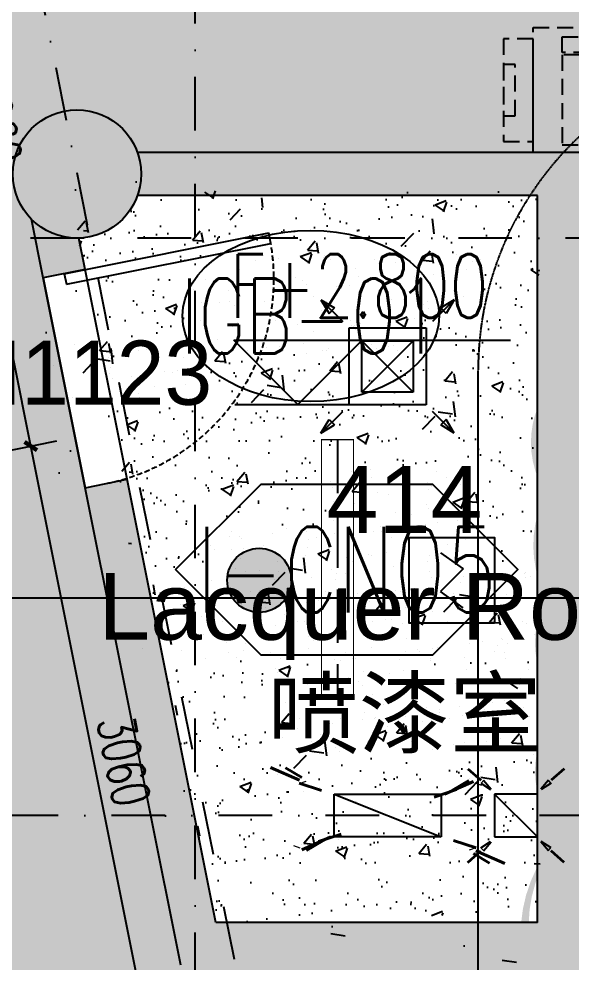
# Model space of a CAD drawing. Extents: x -354516 to 794396, y -401250 to -150594.
# Drawn here: x -30824 to -28238, y -333840 to -329425 of the extents above; entities that cross this region are included whole.
import ezdxf
from ezdxf.enums import TextEntityAlignment as Align

# ---------------------------------------------------------------- set-up
doc = ezdxf.new("R2010")
doc.units = 0
doc.header["$LTSCALE"] = 1000
doc.header["$MEASUREMENT"] = 0
for name, pattern in [('$0$HIDDEN', [0.375, 0.25, -0.125, 0, 0]), ('DASH', [0.35, 0.25, -0.1]), ('DASHDOT2', [0.5, 0.25, -0.125, 0, -0.125]), ('DOTE', [2.4200000000000004, 2, -0.2, 0.02, -0.2])]:
    doc.linetypes.add(name, pattern=pattern)
for name, color, linetype in [('0-吊顶', 6, 'Continuous'), ('0-吊顶材质', 251, 'Continuous'), ('0-吊顶边界', 36, 'Continuous'), ('0-房间名称', 2, 'Continuous'), ('0-灯具1', 40, 'Continuous'), ('0-灯具修改0109', 140, 'Continuous'), ('0-设备风口（修改）', 71, 'Continuous'), ('A-轴线1', 1, 'DOTE'), ('A标-索引', 3, 'Continuous'), ('BPM', 4, 'Continuous'), ('COLUMN', 2, 'Continuous'), ('DIM_ELEV', 3, 'Continuous'), ('LINE', 11, 'Continuous'), ('M-DUCT-S-DIFF', 6, 'DASH'), ('PUB_DIM', 3, 'Continuous'), ('PUB_HATCH', 8, 'Continuous'), ('PUB_TEXT', 7, 'Continuous'), ('S-PLT', 30, 'Continuous'), ('SN', 3, 'Continuous'), ('TWT_TEXT', 7, 'Continuous'), ('WALL', 2, 'Continuous'), ('Z-110', 110, 'Continuous'), ('Z-材料', 3, 'Continuous'), ('墙体', 7, 'Continuous'), ('家具1', 61, 'Continuous'), ('门图', 134, 'Continuous')]:
    doc.layers.add(name, color=color, linetype=linetype)
doc.layers.add('0-地面材质_material hatch', color=251, linetype='Continuous', transparency=0.3)
doc.styles.add('510p-04$0$Arial_2', font='arial.ttf', dxfattribs={"height": 6.392964071856287})
doc.styles.add('_TCH_DIM', font='SIMPLEX', dxfattribs={"bigfont": 'GBCBIG'})
doc.styles.add('DIM', font='SimSun.ttf', dxfattribs={"width": 0.7})
doc.styles.add('DIM_FONT', font='SIMPLEX', dxfattribs={"width": 0.7, "bigfont": 'GBCBIG'})
doc.styles.add('HZ', font='tjromans.shx', dxfattribs={"width": 0.7, "bigfont": 'tjhztxt.shx'})
doc.styles.add('romans', font='romans', dxfattribs={"width": 0.7})
doc.styles.add('Word-n', font='stylu.ttf')
doc.dimstyles.new('_TCH_ARCH&&50', dxfattribs={"dimscale": 0.5, "dimtxt": 350, "dimasz": 100, "dimexe": 250, "dimexo": 300, "dimgap": 100, "dimtad": 1, "dimdec": 0, "dimzin": 0, "dimdsep": 46, "dimtxsty": 'DIM_FONT', "dimblk": 'ARCHTICK', "dimcen": 0.09, "dimclrd": 3, "dimclre": 3, "dimclrt": 7, "dimazin": 2, "dimtfac": 1, "dimtdec": 0, "dimtix": 1, "dimtmove": 2, "dimatfit": 3, "dimfxl": 0, "dimtolj": 1, "dimtzin": 0, "dimarcsym": 0})
doc.dimstyles.new('DIM', dxfattribs={"dimtxt": 2.5, "dimasz": 1, "dimexe": 1, "dimexo": 1, "dimgap": 1, "dimtad": 1, "dimdec": 0, "dimzin": 0, "dimdsep": 46, "dimtxsty": 'DIM', "dimblk": 'ARCHTICK', "dimcen": 0, "dimclrd": 5, "dimclre": 5, "dimclrt": 35, "dimadec": 0, "dimazin": 0, "dimtfac": 0.5, "dimtdec": 0, "dimtix": 1, "dimtmove": 2, "dimatfit": 2, "dimldrblk": 'A', "dimfxl": 0, "dimtolj": 1, "dimtzin": 0, "dimlwd": -1, "dimlwe": -1, "dimarcsym": 0})
pattern_1 = [(49.99999999999999, (-498310856.1664237, -3090192758.000448), (537.9451369505651, -47.06410123694633), [56.25, -618.75]), (355, (-498310856.1664237, -3090192758.000448), (-104.06350020975, 564.1441002750089), [45, -495]), (100.45144446, (-498310811.337663, -3090192761.922456), (433.881635045334, 517.0799932264721), [47.80514399999993, -525.856583999999]), (46.18420000000002, (-498310856.1664237, -3090192608.000448), (800.4309980036793, -124.1394605948074), [84.37499999999987, -928.124999999999]), (96.63563549, (-498310789.463865, -3090192618.345428), (700.9964592556713, 730.5889505809129), [71.7077565, -788.7853199999998]), (351.1841639899999, (-498310856.1664237, -3090192608.000448), (700.9964587910798, 730.5889502024926), [67.5, -742.5000007499999]), (21, (-498310781.1664237, -3090192645.500448), (447.6802890888462, -301.9641679990041), [56.25, -618.75]), (326.0000000000001, (-498310781.1664237, -3090192645.500448), (182.4864989411863, 543.8625337851397), [45, -495]), (71.45144474, (-498310743.8597332, -3090192670.664129), (630.1667825474783, 241.8983646047654), [47.8051425, -525.856584]), (37.50000000000001, (-498310856.1664237, -3090192758.000448), (9.119891487968001, 249.6703903734836), [0, -488.9999999999999, 0, -502.5, 0, -496.875]), (7.499999999999999, (-498310856.1664237, -3090192758.000448), (197.3021530816115, 295.8087839117702), [0, -286.5, 0, -477.75, 0, -189.375]), (327.5, (-498311023.4164237, -3090192758.000448), (400.3668271293068, -16.91615380078482), [0, -187.5, 0, -585, 0, -776.25]), (317.5, (-498311098.4164237, -3090192758.000448), (437.3896270067897, 75.07873674923829), [0, -243.75, 0, -388.5, 0, -551.25])]

# ---------------------------------------------------------------- blocks, each defined once
blk = doc.blocks.new('TJ-FK3')
for p, q in [((0.5, 0.5000000000109139), (-0.5, 0.5000000000109139)), ((-0.5, 0.5000000000109139), (-0.5, -0.5000000000109139)), ((0.5, -0.5000000000109139), (0.5, 0.5000000000109139)), ((-0.5, -0.5000000000109139), (0.5, -0.5000000000109139))]:
    blk.add_line(p, q)
at = {"color": 95}
blk.add_line((-0.5, -0.5000000000109139), (0.5, 0.5000000000109139), dxfattribs=at)
at = {"color": 95, "style": 'romans'}
for height, rotation, text_generation_flag, width, p in [(0.654350400000001, 311.9912634688246, 4, 0.7999999999999938, (-0.946558161143912, 1.379098507117305)), (0.654350400000001, 48.00873653117544, 6, 0.7999999999999938, (0.946558161143912, 1.379098507117305)), (0.1337774737157268, 41.99126346882271, 4, 0.7999999999999959, (-0.8762879117875855, 0.7825028944571386)), (0.4436329971176255, 123.4898884080581, 6, 0.8000000000000188, (-0.9503797233537625, 0.7664512077863037)), (0.4436329971176255, 236.5101115919419, 4, 0.8000000000000188, (0.9503797233537625, 0.7664512077863037)), (0.1337774737157268, 318.0087365311772, 6, 0.7999999999999959, (0.8762879117875855, 0.7825028944571386)), (0.4436329971176305, 320.4926385295876, 4, 0.7999999999999909, (-0.7543717489952542, 0.9428834698555875)), (0.4436329971176305, 39.50736147041247, 6, 0.7999999999999909, (0.7543717489952542, 0.9428834698555875)), (0.4436329971176305, 219.5073614704124, 6, 0.7999999999999909, (-0.7543717489952542, -0.9428834698555875)), (0.4436329971176255, 56.51011159194187, 4, 0.8000000000000188, (-0.9503797233537625, -0.7664512077863037)), (0.4436329971176255, 303.4898884080581, 6, 0.8000000000000188, (0.9503797233537625, -0.7664512077863037)), (0.4436329971176305, 140.4926385295875, 4, 0.7999999999999909, (0.7543717489952542, -0.9428834698555875)), (0.1337774737157268, 138.0087365311773, 6, 0.7999999999999959, (-0.8762879117875855, -0.7825028944571386)), (0.1337774737157268, 221.9912634688228, 4, 0.7999999999999959, (0.8762879117875855, -0.7825028944571386)), (0.654350400000001, 228.0087365311754, 6, 0.7999999999999938, (-0.946558161143912, -1.379098507117305)), (0.654350400000001, 131.9912634688245, 4, 0.7999999999999938, (0.946558161143912, -1.379098507117305))]:
    blk.add_text('-', height=height, rotation=rotation, dxfattribs=dict(at, text_generation_flag=text_generation_flag, width=width)).set_placement(p)
blk = doc.blocks.new('TJ-FK1')
at = {"color": 95}
for p, q in [((-1.299264068719822, 1.299264068715274), (-1.034099025766409, 1.140165042943408)), ((-1.299264068710727, 1.299264068711636), (-0.8749999999990905, 0.875)), ((-1.299264068714365, 1.29926406872255), (-1.140165042942499, 1.034099025768228)), ((1.299264068710727, 1.299264068711636), (0.8749999999990905, 0.875)), ((1.299264068719822, 1.299264068715274), (1.034099025766409, 1.140165042943408)), ((1.299264068714365, 1.29926406872255), (1.140165042942499, 1.034099025768228)), ((-1.140165042943408, 1.03409902576459), (-1.034099025766409, 1.140165042943408)), ((1.140165042943408, 1.03409902576459), (1.034099025766409, 1.140165042943408)), ((-1.299264068710727, -1.299264068715274), (-0.8749999999990905, -0.875000000003638)), ((1.299264068710727, -1.299264068715274), (0.8749999999990905, -0.875000000003638)), ((-1.299264068714365, -1.299264068726188), (-1.140165042942499, -1.034099025771866)), ((-1.140165042943408, -1.034099025768228), (-1.034099025766409, -1.140165042947046)), ((1.140165042943408, -1.034099025768228), (1.034099025766409, -1.140165042947046)), ((1.299264068714365, -1.299264068726188), (1.140165042942499, -1.034099025771866)), ((-1.299264068719822, -1.299264068718912), (-1.034099025766409, -1.140165042947046)), ((1.299264068719822, -1.299264068718912), (1.034099025766409, -1.140165042947046))]:
    blk.add_line(p, q, dxfattribs=at)
for p, q in [((-0.75, 0.75), (0.7500000000004547, 0.75)), ((-0.75, -0.750000000003638), (-0.75, 0.75)), ((0.7500000000004547, 0.75), (0.7500000000009095, -0.75)), ((-0.5, -0.5), (-0.5, 0.5)), ((-0.5, 0.5), (0.5, 0.5)), ((0.5, 0.5), (0.5, -0.5)), ((0.5, -0.5), (-0.5, -0.5)), ((0.7500000000009095, -0.75), (-0.75, -0.750000000003638))]:
    blk.add_line(p, q)
at = {"color": 251}
for p, q in [((-0.5, -0.5), (0.5, 0.5)), ((0.5, -0.5), (-0.5, 0.5))]:
    blk.add_line(p, q, dxfattribs=at)
blk.add_point((0, 0))
blk = doc.blocks.new('$TwtSys$00000128')
h = blk.add_hatch(color=8)
h.dxf.hatch_style = 1
edge = h.paths.add_edge_path()
edge.add_arc((0, 0), 1, 0, 360)
blk.add_circle((0, 0, 9.999999999999692e-09), 1)
blk = doc.blocks.new('510p-04$0$material tag')
blk = doc.blocks.new('A$C21183209')
at = {"layer": '0-灯具1', "color": 3, "linetype": 'DASH'}
blk.add_line((0, 75), (1200, 75), dxfattribs=at)
at = {"layer": '0-灯具1', "const_width": 5}
blk.add_lwpolyline([(0, 0), (1200, 0), (1200, 150), (0, 150)], close=True, dxfattribs=at)
blk = doc.blocks.new('YG')
at = {"layer": 'BPM', "color": 6, "ltscale": 2}
for p, q in [((53.03300858906005, 328.0330085889436), (-53.03300858894363, 253.03300858906)), ((-53.03300858894363, 253.03300858906), (53.03300858906005, 146.9669914110564)), ((-53.03300858906005, 71.96699141105637), (53.03300858906005, 146.9669914110564))]:
    blk.add_line(p, q, dxfattribs=at)
at = {"layer": 'BPM'}
blk.add_lwpolyline([(-200, 0), (200, 0), (200, 400), (-200, 400)], close=True, dxfattribs=at)
blk = doc.blocks.new('_YZH')
at = {"color": 255}
blk.add_circle((0, 0), 0.5, dxfattribs=at)
at = {"layer": 'PUB_HATCH', "color": 250, "const_width": 0.5}
blk.add_lwpolyline([(-0.25, 0, 1), (0.25, 0, 1)], format="xyb", close=True, dxfattribs=at)
blk = doc.blocks.new('GRID')
at = {"layer": '墙体', "color": 250, "linetype": 'DASHDOT2', "lineweight": -3}
for p, q in [((6675.22215533477, 78431.95526751818), (23393.54561971379, -5159.66205437691)), ((11936.38350671661, 36586.54070517188), (11936.38350671661, 72586.54070517188)), ((107436.3835067166, 54586.54070517188), (-19063.61649328339, 54586.54070517188)), ((57305.26613675383, 51886.54070517188), (-19063.61649328339, 51886.54070517182))]:
    blk.add_line(p, q, dxfattribs=at)
blk = doc.blocks.new('TL-01')
at = {"layer": 'Z-材料'}
blk.add_lwpolyline([(-8, 0), (-4, 4), (4, 4), (8, 0), (4, -4), (-4, -4)], close=True, dxfattribs=at)
at = {"layer": 'Z-材料', "color": 6, "style": 'HZ', "width": 0.7}
blk.add_attdef('A', text='', height=4.5, dxfattribs=at).set_placement((0, 0), align=Align.MIDDLE_CENTER)
blk = doc.blocks.new('_ArchTick')
at = {"color": 0, "linetype": 'ByBlock', "const_width": 0.4}
blk.add_lwpolyline([(-0.5, -0.5), (0.5, 0.5)], dxfattribs=at)
blk = doc.blocks.new('*D363')
at = {"layer": 'Defpoints', "color": 0}
for p in [(-30768.23975252044, -331422.3340127709), (-31198.10318571804, -331508.3053548761), (-30598.10410640719, -334508.3476693517)]:
    blk.add_point(p, dxfattribs=at)
at = {"layer": 'PUB_DIM', "color": 3, "lineweight": -2}
for p, q in [((-31051.01599589162, -331478.8883769727), (-30645.66709433177, -331397.819864518)), ((-30168.2406732096, -334422.3763272464), (-30768.23975252044, -331422.3340127709)), ((-30451.01691658077, -334478.9306914483), (-30045.66801502093, -334397.8621789936))]:
    blk.add_line(p, q, dxfattribs=at)
at = {"layer": 'PUB_DIM', "color": 3, "lineweight": -2, "xscale": 50, "yscale": 50, "zscale": 50}
for p, rotation in [((-30768.23975252044, -331422.3340127709), 101.3097601559063), ((-30168.2406732096, -334422.3763272464), 281.3097601559064)]:
    blk.add_blockref('_ArchTick', p, dxfattribs=dict(at, rotation=rotation))
at = {"layer": 'PUB_DIM', "color": 7, "insert": (-30333.41028885743, -332895.3896069305), "char_height": 175, "attachment_point": 5, "rotation": 281.30976015590636, "style": 'DIM_FONT'}
blk.add_mtext('\\A1;3060', dxfattribs=at)
blk = doc.blocks.new('*D364')
at = {"layer": 'Defpoints', "color": 0}
for p in [(-31368.23607655014, -328422.3054749168), (-31798.09950974766, -328508.2768170221), (-31198.10318571804, -331508.3053548761)]:
    blk.add_point(p, dxfattribs=at)
at = {"layer": 'PUB_DIM', "color": 3, "lineweight": -2}
for p, q in [((-31651.01231992124, -328478.8598391187), (-31245.66341836147, -328397.791326664)), ((-30768.2397525205, -331422.3340127709), (-31368.23607655014, -328422.3054749168)), ((-31051.01599589162, -331478.8883769727), (-30645.66709433183, -331397.819864518))]:
    blk.add_line(p, q, dxfattribs=at)
at = {"layer": 'PUB_DIM', "color": 3, "lineweight": -2, "xscale": 50, "yscale": 50, "zscale": 50}
for p, rotation in [((-31368.23607655014, -328422.3054749168), 101.3097601559063), ((-30768.2397525205, -331422.3340127709), 281.3097601559064)]:
    blk.add_blockref('_ArchTick', p, dxfattribs=dict(at, rotation=rotation))
at = {"layer": 'PUB_DIM', "color": 7, "insert": (-30933.40799052773, -329895.3541807657), "char_height": 175, "attachment_point": 5, "rotation": 281.30976015590636, "style": 'DIM_FONT'}
blk.add_mtext('\\A1;3060', dxfattribs=at)
blk = doc.blocks.new('A')
at = {"color": 134}
for p, q in [((-1.435067392276323, 1.147654099946521), (-1.089590771724032, 1.437450103912849)), ((-1.089590771724032, 1.437450103912849), (0, 0)), ((-1.435067392276323, 1.147654099946521), (-0.3688396396728422, 0)), ((-0.3688396396728422, 3.638e-12), (-2.127066897330223, 0)), ((-1.435067392276323, -1.147654099946521), (-0.3688396396728422, 0)), ((-1.089590771724032, -1.437450103912849), (0, 0)), ((-1.435067392276323, -1.147654099946521), (-1.089590771724032, -1.437450103912849))]:
    blk.add_line(p, q, dxfattribs=at)
for points in [[(-1.435067392276323, 1.147654099946521), (-1.089590771724032, 1.437450103912849), (-0.3688396396728422, 0), (0, 0)], [(-1.435067392276323, -1.147654099946521), (-1.089590771724032, -1.437450103912849), (-0.3688396396728422, 0), (0, 0)]]:
    blk.add_solid(points, dxfattribs=at)
blk = doc.blocks.new('rttryyy')
at = {"layer": '家具1', "color": 137, "linetype": '$0$HIDDEN', "ltscale": 0.3}
for points in [[(15860.0000000608, -373434.9999980921), (15860.0000000608, -372849.9999980921), (16500.0000000608, -372849.9999980921), (16500.0000000608, -373434.9999980921)], [(15860.0000000608, -373382.4999980921), (15860.0000000608, -372902.4999980921), (15720.5000000608, -372902.4999980921), (15720.5000000608, -373382.4999980921)], [(15995.08861023307, -372966.8322879666), (15995.08861023307, -372893.6012812847), (16123.65643173576, -372893.6012812847), (16123.65643173576, -372966.8322879666)], [(16415.08861023307, -373398.0959286088), (16415.08861023307, -372978.0959286088), (15995.08861023307, -372978.0959286088), (15995.08861023307, -373398.0959286088)], [(15720.5000000608, -373022.4999980921), (15720.5000000608, -373262.4999980921), (15775.86445957542, -373262.4999980921), (15775.86445957542, -373022.4999980921)]]:
    blk.add_lwpolyline(points, close=True, dxfattribs=at)
blk = doc.blocks.new('TL-02')
at = {"layer": 'SN'}
blk.add_ellipse((0, 0), major_axis=(-6, 0), ratio=0.6666666666666666, dxfattribs=at)
at = {"layer": 'SN', "color": 6, "style": 'HZ', "width": 0.7}
blk.add_attdef('A', text='', height=4.5, dxfattribs=at).set_placement((0, 0), align=Align.MIDDLE_CENTER)

msp = doc.modelspace()

# ---------------------------------------------------------------- hatches: boundary and pattern name
at = {"layer": '0-吊顶材质'}
h = msp.add_hatch(dxfattribs=at)
h.set_pattern_fill('AR-SAND', color=256, scale=112.5)
h.set_pattern_definition([(37.50000000000001, (0, 0), (-7.086752787330918, 216.7676740139804), [0, -171, 0, -191.25, 0, -182.8125]), (7.499999999999999, (0, 0), (199.0998793426193, 317.4914323383458), [0, -92.25, 0, -154.125, 0, -59.0625]), (327.5, (-138.375, 0), (350.3409594470432, 0.636643522908556), [0, -56.25, 0, -202.5, 0, -264.375]), (317.5, (-138.375, 0), (338.189243014383, 98.73850105510306), [0, -28.125, 0, -132.75, 0, -151.875])])
h.paths.add_polyline_path([(-28400.00971516469, -330249.9999980914), (-28400.00971516526, -333649.9924459127), (-29903.08652792652, -333649.9924459126), (-30543.04423201859, -330449.8621131777), (-30493.24592340746, -330444.1625818316), (-30436.82614319331, -330426.9530352297), (-30397.6474426479, -330407.1622271168), (-30363.20290599973, -330383.0305061413), (-30334.7140839966, -330356.7038468787), (-30309.88281364014, -330326.9520368259), (-30288.07357924428, -330292.3711503624), (-30269.29611430218, -330249.9999980914)])
at = {"layer": '0-地面材质_material hatch'}
h = msp.add_hatch(dxfattribs=at)
h.set_pattern_fill('AR-CONC', color=256, scale=75)
h.set_pattern_definition(pattern_1)
h.paths.add_polyline_path([(-16522.9492671618, -329544.5703533968), (-16508.88730644155, -329344.5703533911), (-15889.33144154364, -329344.5703531178), (-15889.33144132053, -328866.2213415501), (-22327.58762476406, -318465.2371497475), (-34004.67683461867, -317221.173760923), (-35181.37360451183, -317456.5131149613), (-34961.10345736704, -318557.8638506256), (-34470.80435011349, -318459.8040104233), (-34058.96045551262, -320519.0234270417), (-33960.90238950215, -320499.4118142449), (-33713.91143635473, -321734.3665986382), (-33811.96950153074, -321753.978211435), (-33458.96045604906, -323519.0234270417), (-33360.90239576063, -323499.4118156754), (-33113.91143909655, -324734.3665995919), (-33211.96950701437, -324753.9782128655), (-32258.96046224795, -329519.0234284722), (-32160.90240189991, -329499.4118171059), (-32050.88012877665, -330049.523182901), (-26799.99999991198, -330049.5220709168), (-26799.99999991198, -329358.3200573308), (-18008.88730644155, -329344.5703540525), (-18022.94926716186, -329544.5703540593)])
h = msp.add_hatch(dxfattribs=at)
h.set_pattern_fill('ANSI35', color=256, scale=1200)
h.set_pattern_definition([(45, (-498310856.1664237, -3090192758.000448), (-212.1320343559642, 212.1320343559643), []), (45, (-498310644.0343897, -3090192758.000448), (-212.1320343559642, 212.1320343559643), [375, -75, 0, -75])])
edge = h.paths.add_edge_path()
edge.add_line((-23530.90999660454, -372649.3737750374), (-19901.51054892502, -372650.6128435456))
edge.add_line((-19901.51054892502, -372650.6128435456), (-19901.51054892502, -369049.5400500618))
edge.add_line((-19901.51054892502, -369049.5400500618), (-23028.54104319773, -369049.5400500618))
edge.add_line((-23028.54104319773, -369049.5400500618), (-23628.54067108593, -366049.5419106804))
edge.add_line((-23628.54067108593, -366049.5419106804), (-19898.51838461123, -366049.5419106804))
edge.add_line((-19898.51838461123, -366049.5419106804), (-19898.51895627937, -365850.7338047348))
edge.add_line((-19898.51895627937, -365850.7338047348), (-19800.01475254259, -365850.7332382523))
edge.add_line((-19800.01475254259, -365850.7332382523), (-19800.02050349674, -364850.7332382523))
edge.add_line((-19800.02050349674, -364850.7332382523), (-19900.02050349674, -364850.7338133179))
edge.add_line((-19900.02050349674, -364850.7338133179), (-19900.0245362278, -364149.50090793))
edge.add_line((-19900.0245362278, -364149.50090793), (-23946.34214905996, -364158.4515388362))
edge.add_line((-23946.34214905996, -364158.4515388362), (-28932.10526835918, -338750.0049679279))
edge.add_line((-28932.10526835918, -338750.0049679279), (-27565.00989464483, -338749.5115061127))
edge.add_line((-27565.00989464483, -338749.5115061127), (-27565.00971511564, -338550.7228551232))
edge.add_line((-27565.00971511564, -338550.7228551232), (-27365.00971511126, -338550.7228551215))
edge.add_line((-27365.00971511126, -338550.7228551215), (-27365.00971505166, -337550.7228551215))
edge.add_line((-27365.00971505166, -337550.7228551215), (-27565.00971505604, -337550.7228551232))
edge.add_line((-27565.00971505604, -337550.7228551232), (-27565.00971505604, -336849.9999962174))
edge.add_line((-27565.00971505604, -336849.9999962174), (-28949.23572812042, -336849.9999962174))
edge.add_arc((-28949.2357280568, -336749.9999964558), 99.99999976158142, 90.0000000364521, 269.99999996354785, ccw=False)
edge.add_line((-28949.23572812042, -336649.9999966942), (-28400.00971516145, -336649.9999964139))
edge.add_line((-28400.00971516145, -336649.9999964139), (-28400.00971516145, -333849.9924456975))
edge.add_line((-28400.00971516145, -333849.9924456975), (-30068.54614970646, -333849.5145187699))
edge.add_line((-30068.54614970646, -333849.5145187699), (-30828.54441688023, -330049.523182901))
edge.add_line((-30828.54441688023, -330049.523182901), (-32050.88012877665, -330049.523182901))
edge.add_line((-32050.88012877665, -330049.523182901), (-31913.91144523583, -330734.3666010224))
edge.add_line((-31913.91144523583, -330734.3666010224), (-32011.97848043404, -330753.9800076805))
edge.add_line((-32011.97848043404, -330753.9800076805), (-31658.96944264136, -332519.0252237641))
edge.add_line((-31658.96944264136, -332519.0252237641), (-31560.91137102804, -332499.4136104904))
edge.add_line((-31560.91137102804, -332499.4136104904), (-31313.92041996679, -333734.3683948838))
edge.add_line((-31313.92041996679, -333734.3683948838), (-31411.97848108969, -333753.9800072037))
edge.add_line((-31411.97848108969, -333753.9800072037), (-31058.96944305859, -335519.0252247177))
edge.add_line((-31058.96944305859, -335519.0252247177), (-30960.91138282976, -335499.4136128746))
edge.add_line((-30960.91138282976, -335499.4136128746), (-30713.92042616568, -336734.3683967911))
edge.add_line((-30713.92042616568, -336734.3683967911), (-30811.96913448534, -336753.9800086342))
edge.add_line((-30811.96913448534, -336753.9800086342), (-30458.96008912287, -338519.0252237641))
edge.add_line((-30458.96008912287, -338519.0252237641), (-30360.90202305279, -338499.4136114441))
edge.add_line((-30360.90202305279, -338499.4136114441), (-30113.9110663887, -339734.3683953606))
edge.add_line((-30113.9110663887, -339734.3683953606), (-30211.9691275712, -339753.9800072037))
edge.add_line((-30211.9691275712, -339753.9800072037), (-29858.96008942089, -341519.0252251946))
edge.add_line((-29858.96008942089, -341519.0252251946), (-29760.90202376805, -341499.413611921))
edge.add_line((-29760.90202376805, -341499.413611921), (-29513.91107264719, -342734.3683967911))
edge.add_line((-29513.91107264719, -342734.3683967911), (-29611.96912488899, -342753.9800067269))
edge.add_line((-29611.96912488899, -342753.9800067269), (-28658.9600959178, -347519.0252251946))
edge.add_line((-28658.9600959178, -347519.0252251946), (-28560.90202990732, -347499.4136133515))
edge.add_line((-28560.90202990732, -347499.4136133515), (-28313.91107878647, -348734.3683982216))
edge.add_line((-28313.91107878647, -348734.3683982216), (-28411.96912691555, -348753.9800076805))
edge.add_line((-28411.96912691555, -348753.9800076805), (-28058.96008912287, -350519.0252237641))
edge.add_line((-28058.96008912287, -350519.0252237641), (-27960.90202305279, -350499.4136114441))
edge.add_line((-27960.90202305279, -350499.4136114441), (-27713.9110663887, -351734.3683953606))
edge.add_line((-27713.9110663887, -351734.3683953606), (-27811.9691275712, -351753.9800072037))
edge.add_line((-27811.9691275712, -351753.9800072037), (-27458.9600895401, -353519.0252247177))
edge.add_line((-27458.9600895401, -353519.0252247177), (-27360.90202382765, -353499.413611921))
edge.add_line((-27360.90202382765, -353499.413611921), (-27113.9110727664, -354734.3683963143))
edge.add_line((-27113.9110727664, -354734.3683963143), (-27211.96912488899, -354753.9800067269))
edge.add_line((-27211.96912488899, -354753.9800067269), (-26258.96009579859, -359519.0252256714))
edge.add_line((-26258.96009579859, -359519.0252256714), (-26160.90203545056, -359499.4136143051))
edge.add_line((-26160.90203545056, -359499.4136143051), (-25913.91107878647, -360734.3683982216))
edge.add_line((-25913.91107878647, -360734.3683982216), (-26011.96909532509, -360753.9800010048))
edge.add_line((-26011.96909532509, -360753.9800010048), (-25058.96006605587, -365519.025220903))
edge.add_line((-25058.96006605587, -365519.025220903), (-24960.90200046263, -365499.4136076294))
edge.add_line((-24960.90200046263, -365499.4136076294), (-24713.91104934178, -366734.3683924996))
edge.add_line((-24713.91104934178, -366734.3683924996), (-24811.96913436613, -366753.9800091111))
edge.add_line((-24811.96913436613, -366753.9800091111), (-24458.96008912287, -368519.0252237641))
edge.add_line((-24458.96008912287, -368519.0252237641), (-24360.90201750956, -368499.4136104904))
edge.add_line((-24360.90201750956, -368499.4136104904), (-24113.9110663887, -369734.3683953606))
edge.add_line((-24113.9110663887, -369734.3683953606), (-24211.96913508139, -369753.9800086342))
edge.add_line((-24211.96913508139, -369753.9800086342), (-23858.96008942089, -371519.0252251946))
edge.add_line((-23858.96008942089, -371519.0252251946), (-23760.90202376805, -371499.413611921))
edge.add_line((-23760.90202376805, -371499.413611921), (-23530.90999660454, -372649.3737750374))
h = msp.add_hatch(dxfattribs=at)
h.set_pattern_fill('AR-CONC', color=256, scale=75)
h.set_pattern_definition(pattern_1)
h.paths.add_polyline_path([(-29903.08652791939, -333649.9924459778), (-30317.50786175726, -331577.6644272648), (-30512.91930634554, -331616.7425418012), (-30710.42629182879, -330636.4400062786), (-30513.60385485655, -330597.0797233538), (-30583.0205299016, -330249.9999981247), (-28400.00971516496, -330249.9999981246), (-28400.00971516496, -333649.9924459777)])
at = {"layer": 'WALL'}
h = msp.add_hatch(color=250, dxfattribs=at)
h.dxf.hatch_style = 1
h.paths.add_polyline_path([(-26799.99999990166, -329444.5703551509), (-24199.99999990355, -329444.5703551509), (-24199.99999990355, -330049.9999975631), (-26799.99999990166, -330049.9999975631)], flags=16)
h.paths.add_polyline_path([(-27000.12113721833, -330249.9999981091), (-28200.00971518942, -330249.999998092), (-28200.00971518889, -330999.9999979862), (-27000.1211372178, -330999.9999980033)], flags=16)
h.paths.add_polyline_path([(-26349.99999991934, -336649.9999961526), (-26349.99999991966, -336749.9999970013), (-26799.99999991964, -336749.9999970012), (-26799.99999991965, -336649.9999961526), (-28200.00971516479, -336649.9999961526), (-28200.00971516479, -334049.9924455622), (-26900.00971513998, -334049.9924455622), (-26900.00971513998, -333849.9924455622), (-28200.00971519134, -333849.9924455615), (-28200.00971518984, -331099.9999979874), (-26900.12113721525, -331099.9999980024), (-26900.12113721581, -330249.9999962713), (-21499.99999993909, -330249.9999963727), (-21499.99999993909, -330049.999996373), (-23999.99999990242, -330049.999997475), (-23999.99999990241, -329450.0000012243), (-20499.99999993918, -329450.0000012243), (-20500.00467666291, -329344.5703551505), (-27000.00971514, -329344.5703551506), (-27000.00971513998, -330049.999998092), (-30269.2961139657, -330049.999998092), (-30259.48247558499, -330084.0283354758), (-30252.13882660866, -330149.9999976158), (-30255.2544084859, -330193.1235674577), (-30269.29611430217, -330249.9999980914), (-28400.00971516526, -330249.9999980914), (-28400.00971516526, -333649.9924459129), (-29903.08652792652, -333649.9924459126), (-30317.15752822901, -331579.4162816296), (-30513.97513592121, -331615.131771575), (-30067.05074309015, -333849.9924459134), (-28400.00971515771, -333849.9924459134), (-28400.00971515771, -336649.9999963684), (-28949.23572817758, -336649.9999963699), (-28933.3124464906, -336722.8176209836), (-28934.21334972106, -336785.726583684), (-28949.23572813175, -336849.9999963699), (-25249.99999991942, -336849.9999955965), (-25249.99999991942, -336649.9999961525)])
h = msp.add_hatch(color=250, dxfattribs=at)
h.dxf.hatch_style = 1
h.paths.add_polyline_path([(-30543.04423201859, -330449.8621131777, -0.2072310791741752), (-30764.61781360059, -330361.7845109469), (-30709.72079566536, -330636.2989220523), (-30513.6038548901, -330597.0797234254)])

# ---------------------------------------------------------------- linework, layer by layer
at = {"layer": '0-吊顶', "linetype": 'DASH', "ltscale": 0.01}
msp.add_lwpolyline([(-27176.72838091719, -329567.9421696984), (-24837.35464793313, -329567.9421696984, -0.414213562373095), (-23337.35464793313, -331067.9421696984), (-23337.35464793313, -335775.2534647309, -0.414213562373095), (-24837.35464793313, -337275.2534647309), (-27176.72838091719, -337275.2534647309, -0.414213562373095), (-28676.72838091719, -335775.2534647309), (-28676.72838091719, -331067.9421696984, -0.414213562373095)], format="xyb", close=True, dxfattribs=at)
at = {"layer": '0-吊顶边界', "color": 250}
msp.add_lwpolyline([(-30709.72079566537, -330636.2989220523), (-30513.62480252992, -331616.8836259292), (-30317.50786175458, -331577.6644273021), (-30513.60385488907, -330597.0797234252), (-30709.72079566532, -330636.2989220524)], dxfattribs=at)
at = {"layer": '0-地面材质_material hatch', "color": 250}
msp.add_line((-30513.62480252975, -331616.8836259292), (-30709.72079566427, -330636.298922052), dxfattribs=at)
at = {"layer": '0-灯具修改0109'}
msp.add_lwpolyline([(-27264.68726161787, -333988.089479113, 0, 75, 0.5), (-27264.68726161787, -333275.8408973698, 0, 75, 0.5), (-27264.68726161787, -332761.4391438886, 0, 75, 0.5), (-27264.68726161787, -332286.6067560599, 0, 75, 0.5), (-27264.68726161787, -331653.4969056215, 0, 75, 0.5), (-27264.68726161787, -330936.5, 0, 75, 0.5), (-27510.3330201297, -330936.5, 0, 75, 0.5), (-27755.97877864152, -330936.5, 0, 75, 0.5), (-27955.56595743237, -330936.5, 0, 75, 0.5), (-28192, -330936.5, 0, 75, 0.5), (-28192, -331450.9017534812, 0, 75, 0.5), (-28192, -332281.8584321815, 0, 75, 0.5), (-28192, -332756.6908200104, 0, 75, 0.5), (-28192, -333152.3844765343, 0, 75, 0.5), (-28192, -334220.757349149, 0, 75, 0.5)], format="xyseb", dxfattribs=at)
at = {"layer": '0-设备风口（修改）'}
for points in [[(-23757.00000000001, -329647.5, 0, 75, 0.5), (-24232.00000000001, -329647.5, 0, 75, 0.5), (-24532.00000000001, -329647.5, 0, 75, 0.5), (-24857.00000000001, -329647.5, 0, 75, 0.5), (-25182.00000000001, -329647.5, 0, 75, 0.5), (-25657.00000000001, -329647.5, 0, 75, 0.5), (-26257.00000000001, -329647.5, 0, 75, 0.5), (-26782.00000000001, -329647.5, 0, 75, 0.5), (-27082.00000000001, -329647.5, 0, 75, 0.5), (-27482.00000000001, -329647.5, 0, 75, 0.5), (-28007.00000000001, -329647.5, 0, 75, 0.5), (-28242.00000000001, -329647.5, 0, 75, 0.5), (-28242.00000000001, -329972.5, 0, 75, 0.5), (-28242.00000000001, -330497.5, 0, 75, 0.5), (-28242.00000000001, -330797.5, 0, 75, 0.5), (-28242.00000000001, -331047.5, 0, 75, 0.5), (-28242.00000000001, -331722.5, 0, 75, 0.5), (-28242.00000000001, -332022.5, 0, 75, 0.5), (-28242.00000000001, -332622.5, 0, 75, 0.5), (-28242.00000000001, -333222.5, 0, 75, 0.5), (-28242.00000000001, -333622.5, 0, 75, 0.5), (-28242.00000000001, -333922.5, 0, 75, 0.5)], [(-30986.03310024404, -329581, 0, 75, 0.5), (-30580.28642852453, -329581, 0, 75, 0.5), (-30324.02537270168, -329581, 0, 75, 0.5), (-30046.4092288936, -329581, 0, 75, 0.5), (-29768.79308508552, -329581, 0, 75, 0.5), (-29363.04641336601, -329581, 0, 75, 0.5), (-28850.52430172032, -329581, 0, 75, 0.5), (-28402.06745403034, -329581, 0, 75, 0.5), (-28145.80639820749, -329581, 0, 75, 0.5), (-27804.12499044369, -329581, 0, 75, 0.5), (-27355.66814275371, -329581, 0, 75, 0.5), (-26907.21129506372, -329581, 0, 75, 0.5), (-26330.62391946232, -329581, 0, 75, 0.5), (-25924.87724774281, -329581, 0, 75, 0.5), (-25647.26110393473, -329581, 0, 75, 0.5), (-25070.67372833332, -329581, 0, 75, 0.5), (-24558.15161668763, -329581, 0, 75, 0.5), (-24173.76003295336, -329581, 0, 75, 0.5), (-23853.4337131748, -329581, 0, 75, 0.5)]]:
    msp.add_lwpolyline(points, format="xyseb", dxfattribs=at)
at = {"layer": 'DIM_ELEV'}
for p, q in [((-29519.26566543398, -331227.3111189975), (-29819.26566543398, -330927.3111189975)), ((-29819.26566543398, -330927.3111189975), (-28525.73572221911, -330927.3111189975)), ((-29519.26566543398, -331227.3111189975), (-29219.26566543398, -330927.3111189975)), ((-29814.73572221911, -331227.3111189975), (-29219.26566543398, -331227.3111189975))]:
    msp.add_line(p, q, dxfattribs=at)
at = {"layer": 'WALL', "color": 0}
for p, q in [((-28200.00971516478, -330049.999998092), (-30269.2961139657, -330049.999998092)), ((-28400.00971516469, -330249.9999980914), (-30269.29611430217, -330249.9999980914)), ((-28400.00971516478, -330999.9999961525), (-28400.00971516469, -330249.9999980914)), ((-30709.72079566536, -330636.2989220523), (-30764.61781360059, -330361.7845109469)), ((-30513.6038548901, -330597.0797234254), (-30543.04423201859, -330449.8621131777)), ((-28400.00971516526, -333649.9924459127), (-28400.00971516478, -330999.9999961525)), ((-29903.08652792652, -333649.9924459126), (-30317.50786172808, -331577.6644272968)), ((-30067.05074309015, -333849.9924459134), (-30513.62480250325, -331616.8836259239)), ((-28400.00971516526, -333649.9924459127), (-29903.08652792652, -333649.9924459126))]:
    msp.add_line(p, q, dxfattribs=at)
for points in [[(-30513.60385489011, -330597.0797234254), (-30709.72079566537, -330636.2989220523)], [(-30513.62480246271, -331616.8836259158), (-30317.50786168752, -331577.6644272887)]]:
    msp.add_lwpolyline(points, dxfattribs=at)
at = {"layer": '门图', "color": 145}
for p, q in [((-30611.66232527769, -330616.6893227388), (-29655.59223899807, -330425.4957294328)), ((-29645.78743934137, -330474.5249646266), (-29655.59223899807, -330425.4957294328)), ((-30601.85752562099, -330665.7185579326), (-29645.78743934137, -330474.5249646266)), ((-30611.66232527769, -330616.6893227388), (-30601.85752562099, -330665.7185579326))]:
    msp.add_line(p, q, dxfattribs=at)
at = {"layer": '门图', "color": 250, "linetype": '$0$HIDDEN', "ltscale": 0.1}
msp.add_arc((-30606.75992542198, -330641.2039403545), 974.9999999762092, 281.3087555702267, 9.839471991189109, dxfattribs=at)

# ---------------------------------------------------------------- block references
at = {"layer": '0-房间名称'}
ref = msp.add_blockref('510p-04$0$material tag', (-209400.9467641699, -407504.1362209641), dxfattribs=dict(at, xscale=3.125, yscale=3.125, zscale=3.125))
ref.add_attrib('ROOM_TAG', '414', dxfattribs={"layer": '0', "height": 312.5, "style": '510p-04$0$Arial_2'}).set_placement((-29021.30499398586, -331671.9387340867), align=Align.MIDDLE_CENTER)
ref.add_attrib('NAME_ENG', 'Lacquer Room', dxfattribs={"layer": '0', "height": 312.5, "style": '510p-04$0$Arial_2'}).set_placement((-29021.30499398586, -332171.9387340867), align=Align.MIDDLE_CENTER)
ref.add_attrib('NAME_CN', '喷漆室', dxfattribs={"layer": '0', "height": 312.5, "style": '510p-04$0$Arial_2'}).set_placement((-29021.30499398586, -332671.9387340867), align=Align.MIDDLE_CENTER)
at = {"layer": '0-灯具1', "xscale": -1, "rotation": 90}
msp.add_blockref('A$C21183209', (-29259.62272017508, -331392.2842523778), dxfattribs=at)
at = {"layer": 'A-轴线1'}
msp.add_blockref('GRID', (-41936.38350665566, -385036.5407097827), dxfattribs=at)
at = {"layer": 'COLUMN', "xscale": 600, "yscale": 600, "zscale": 600}
msp.add_blockref('_YZH', (-30552.13882660866, -330149.9999976158), dxfattribs=at)
at = {"layer": 'LINE', "xscale": -1}
msp.add_blockref('YG', (-28800.00971513853, -332249.9962218275), dxfattribs=at)
at = {"layer": 'M-DUCT-S-DIFF', "xscale": 240, "yscale": 240, "zscale": 0.8000000000000114}
msp.add_blockref('TJ-FK1', (-29100.00971516495, -331050.0000014626), dxfattribs=at)
at = {"layer": 'M-DUCT-S-DIFF', "yscale": 200}
for p, xscale, rotation in [((-29100.00971516495, -333150.0000014627), -500, 180), ((-28500.00971516488, -333150.0000014627), 200, 90)]:
    msp.add_blockref('TJ-FK3', p, dxfattribs=dict(at, xscale=xscale, rotation=rotation))
at = {"layer": 'S-PLT', "xscale": -150.0000015, "yscale": -150.0000015, "zscale": 150.0000015}
msp.add_blockref('$TwtSys$00000128', (-29700.00971516465, -332049.9962218273), dxfattribs=at)
at = {"layer": 'Z-110'}
ref = msp.add_blockref('TL-02', (-29459.36305889022, -330814.0078979835), dxfattribs=dict(at, xscale=100, yscale=100, zscale=100))
ref.add_attrib('A', 'IGB-01', dxfattribs={"color": 6, "height": 350, "rotation": 5.20935326345699e-08, "style": 'HZ', "width": 0.7}).set_placement((-29459.36305889022, -330814.0078979835), align=Align.MIDDLE_CENTER)
at = {"layer": 'Z-材料'}
ref = msp.add_blockref('TL-01', (-29290.92571096495, -331999.9703324098), dxfattribs=dict(at, xscale=100, yscale=100, zscale=100))
ref.add_attrib('A', 'I-CN05', dxfattribs={"color": 6, "height": 400, "style": 'HZ', "width": 0.7}).set_placement((-29290.92571096495, -331999.9703324098), align=Align.MIDDLE_CENTER)
at = {"layer": '家具1', "color": 2}
msp.add_blockref('rttryyy', (-44279.50971520078, 43385.00000000012), dxfattribs=at)

# ---------------------------------------------------------------- texts
at = {"layer": 'PUB_TEXT', "style": '_TCH_DIM', "width": 0.7058823529411765}
msp.add_text('F+2.800', height=297.5, dxfattribs=at).set_placement((-29835.73572221911, -330822.3111189975))
at = {"layer": 'TWT_TEXT', "color": 2, "style": 'Word-n'}
msp.add_text('M1123 ', height=300, dxfattribs=at).set_placement((-31146.91342651378, -331229.17136113))

# ---------------------------------------------------------------- dimensions: what is measured, and where the dimension line sits
at = {"layer": 'PUB_DIM', "color": 250}
for base, p1, p2, picture, middle in [((-31368.23607655014, -328422.3054749168), (-31198.10318571802, -331508.3053548761), (-31798.09950974766, -328508.276817022), '*D364', (-30933.40799052773, -329895.3541807657)), ((-30768.23975252044, -331422.3340127709), (-30598.10410640718, -334508.3476693516), (-31198.10318571802, -331508.3053548761), '*D363', (-30333.41028885743, -332895.3896069305))]:
    dim = msp.add_linear_dim(base=base, p1=p1, p2=p2, angle=281.3097601559064, text='3060', dimstyle='_TCH_ARCH&&50', dxfattribs=at)
    dim.commit()
    dim.dimension.update_dxf_attribs({"geometry": picture, "text_midpoint": middle})

# ---------------------------------------------------------------- leaders
at = {"layer": 'A标-索引', "color": 3}
msp.add_leader([(-26263.45798529172, -332133.3743648706), (-34991.57001510625, -332133.3743648706)], dimstyle='DIM', override={"dimasz": 100, "dimgap": 1, "dimtad": 0, "dimclrd": 256}, dxfattribs=at)

doc.saveas('drawing.dxf')
